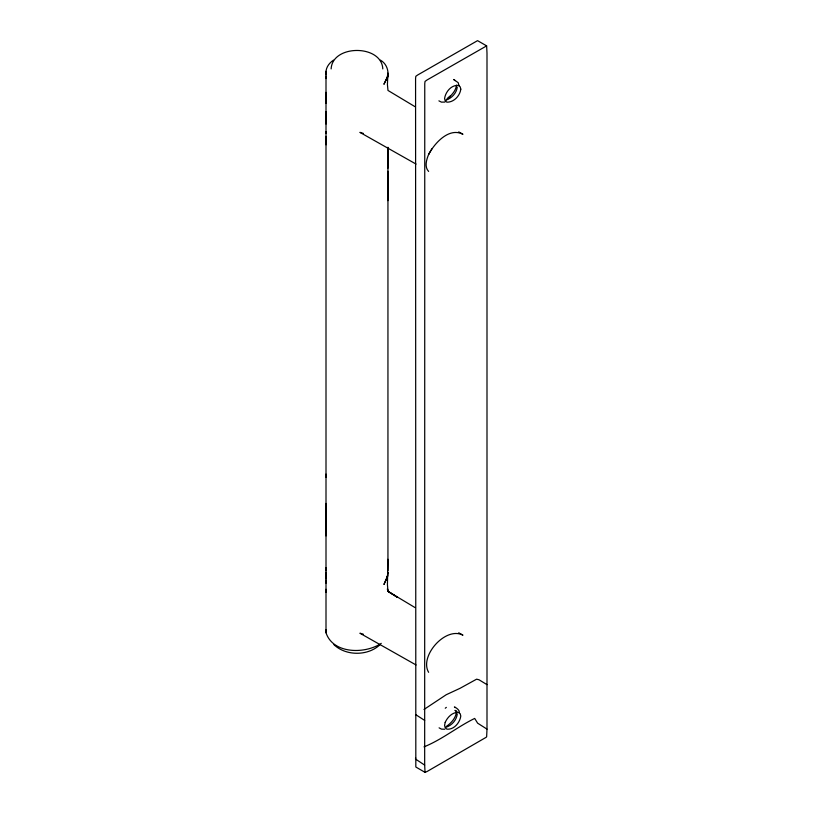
<?xml version="1.0" encoding="UTF-8"?>
<svg xmlns="http://www.w3.org/2000/svg" width="813" height="813" viewBox="0 0 813 813"><rect width="100%" height="100%" fill="white"/><g stroke="black" fill="none" stroke-linecap="round" stroke-linejoin="round"><path stroke-width="1.22" d="M381.267 643.337C365.088 654.211 333.015 654.13 326.003 632.748L326.003 589.283M326.003 583.175L326.003 567.667M326.003 535.889L326.003 474.111M326.003 144.805L326.003 131.655M326.003 111.655L326.003 133.281M326.003 103.393L326.003 92.347M326.003 78.546L326.003 76.056M333.533 60.132C329.275 62.855 325.678 67.652 326.003 72.926L326.003 124.023M415.016 607.565L388.055 591.397L387.395 588.846L387.994 591.305L397.364 597.291L387.994 591.305L387.425 584.649L387.943 559.273M387.943 200.628L387.943 171.309M387.933 168.179L387.933 147.255M486.997 729.129L486.641 736.781L485.95 737.421L427.099 771.486L425.036 772.35L415.819 767.005L415.575 78.434L415.819 76.29L417.73 74.959L477.556 40.65L486.641 45.874L486.997 53.109L486.997 729.129L477.617 723.164L474.69 718.428C457.455 726.822 442.109 739.556 423.99 746.873M331.135 68.912C332.334 44.319 381.612 44.319 382.801 68.912M415.626 757.736L415.524 759.057L424.671 765.104L425.036 772.35M456.5 85.172C455.92 90.578 451.967 94.735 448.105 98.231L450.3 96.188L447.292 98.973M457.272 87.021C456.55 93.2 451.672 98.282 445.9 100.131M456.5 712.036C455.676 718.133 451.245 723.103 446.307 726.456M457.272 713.905C456.642 719.932 451.825 725.501 445.931 727.269M428.725 154.236C426.398 159.714 424.335 167.031 428.614 171.431M431.937 148.779L428.675 154.318C434.985 142.6 449.284 127.143 462.932 134.277L458.725 131.889M380.047 644.618C368.086 656.152 345.86 656.162 333.899 644.618M445.27 708.225L446.347 707.371M423.99 709.464L446.235 694.719L460.026 688.316L476.611 679.18L479.02 679.78L486.997 684.658M486.641 45.874L427.099 79.938L425.036 81.432L424.762 83.617L424.671 765.104M444.935 102.072L441.449 102.133L438.908 100.853M444.843 729.241L441.5 729.129L439.101 727.848M363.32 634.211L359.915 633.215L416.063 664.973M363.309 133.393L359.905 132.367L416.053 164.084M458.725 632.778L462.943 635.177C445.666 626.061 419.081 656.101 428.614 672.321M415.006 106.676L387.984 90.446L387.425 84.542L387.892 73.109L386.927 79.826C389.61 72.652 387.323 63.993 380.413 60.132M456.774 711.436L454.975 710.338L456.703 711.639M424.671 720.42L415.768 714.668M455.229 707.584C451.418 705.166 460.88 709.647 459.06 712.615M455.189 80.67L453.725 79.491L458.197 82.682L459.06 85.782M387.943 570.787L387.943 147.915M326.003 71.32L326.003 74.45M326.003 629.618L326.003 632.748M326.003 136.401L326.003 477.231M326.003 503.44L326.003 570.797M326.003 572.413L326.003 578.612M326.003 580.045L326.003 592.413M387.892 572.596L386.937 579.913L387.892 572.596M460.798 89.166C459.955 95.822 453.867 102.397 446.906 102.174L445.189 100.883L444.579 98.536C445.483 91.96 451.296 84.765 458.43 85.406L460.158 86.798L460.798 89.166M445.189 722.361L444.579 725.42L445.219 727.787L446.947 729.18C454.071 729.82 459.894 722.625 460.798 716.05L460.178 713.702L458.471 712.412C452.424 712.046 447.496 717.218 445.189 722.361M387.689 575.868L384.021 584.303L387.689 575.868M387.689 76.371L384.021 84.105L387.689 76.371M450.392 96.198L446.611 99.674L450.392 96.198"/></g></svg>
